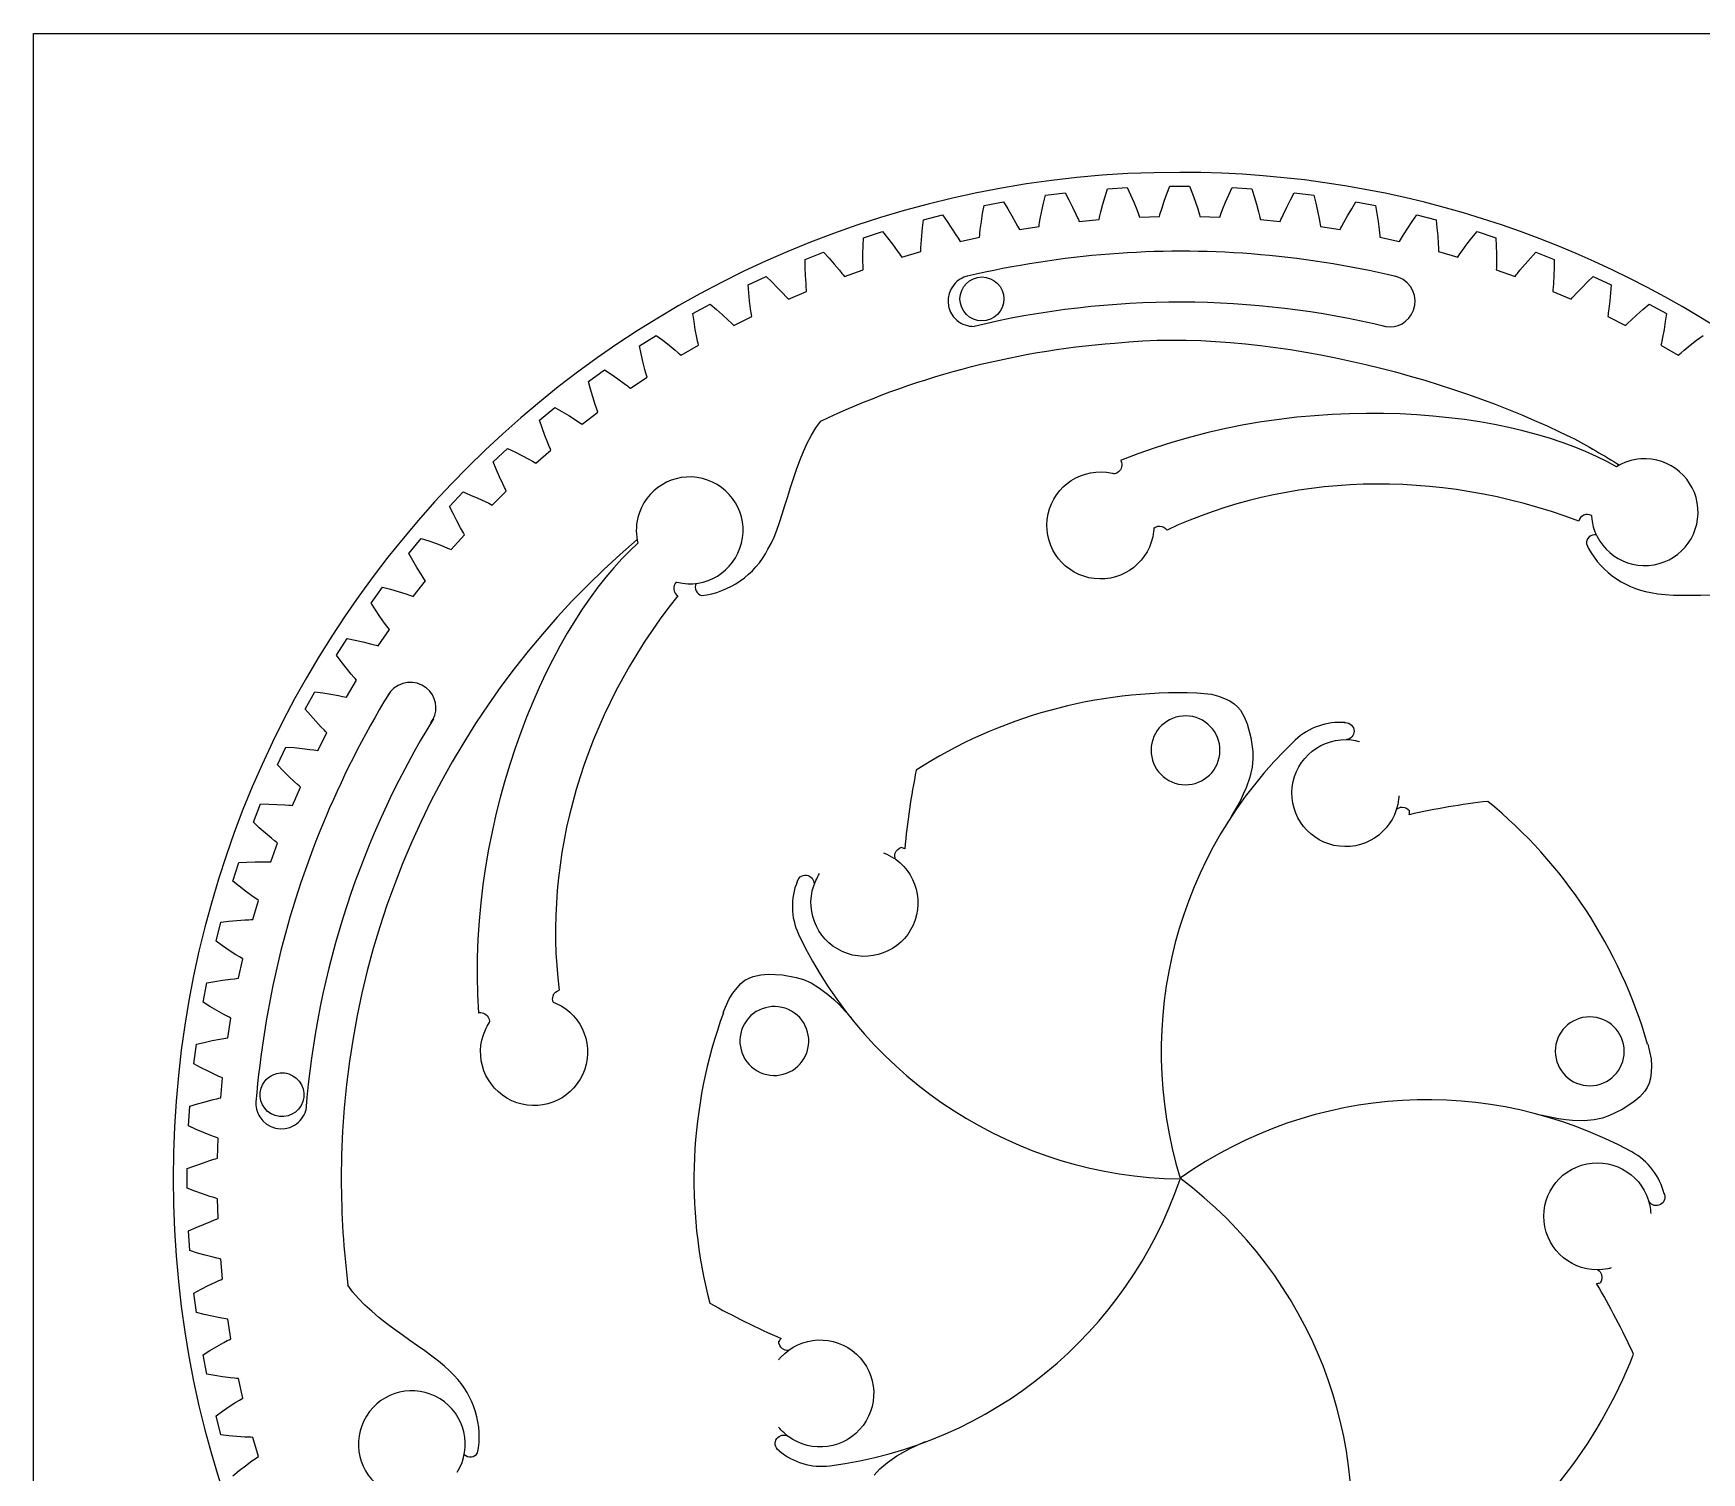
# Model space of a CAD drawing. Extents: x -14 to 217, y -21 to 85.
# Drawn here: x -14 to 62.8, y 18.2 to 84.5 of the extents above; entities that cross this region are included whole.
import ezdxf

# ---------------------------------------------------------------- set-up
doc = ezdxf.new("R2010")
doc.units = 0
doc.layers.get('0').update_dxf_attribs({"color": 160})

msp = doc.modelspace()

# ---------------------------------------------------------------- linework, layer by layer
at = {"color": 1}
for p, q in [((-14.021, 84.509), (101.6, 84.509)), ((-14.021, -21.009), (-14.021, 84.509))]:
    msp.add_line(p, q, dxfattribs=at)
at = {"color": 7}
for p, q in [((32.521, 76.691), (32.611, 77.053)), ((32.611, 77.053), (33.511, 77.166)), ((33.511, 77.166), (33.687, 76.838)), ((35.253, 76.64), (35.356, 76.995)), ((35.356, 76.995), (35.467, 77.351)), ((35.467, 77.351), (36.373, 77.409)), ((36.373, 77.409), (36.529, 77.069)), ((36.529, 77.069), (36.675, 76.73)), ((38.078, 76.773), (38.204, 77.122)), ((38.204, 77.122), (38.337, 77.47)), ((38.337, 77.47), (39.245, 77.47)), ((39.245, 77.47), (39.378, 77.122)), ((39.378, 77.122), (39.503, 76.773)), ((40.907, 76.73), (41.053, 77.069)), ((41.053, 77.069), (41.209, 77.409)), ((41.209, 77.409), (42.115, 77.351)), ((42.115, 77.351), (42.226, 76.995)), ((42.226, 76.995), (42.329, 76.64)), ((43.895, 76.838), (44.071, 77.166)), ((44.071, 77.166), (44.971, 77.053)), ((44.971, 77.053), (45.061, 76.691)), ((26.981, 75.921), (27.86, 76.147)), ((27.86, 76.147), (28.077, 75.842)), ((29.655, 75.842), (29.712, 76.208)), ((29.712, 76.208), (29.778, 76.575)), ((29.778, 76.575), (30.67, 76.745)), ((30.67, 76.745), (30.866, 76.428)), ((30.866, 76.428), (31.054, 76.109)), ((31.054, 76.109), (31.233, 75.789)), ((32.37, 75.969), (32.441, 76.329)), ((32.441, 76.329), (32.521, 76.691)), ((33.687, 76.838), (33.855, 76.508)), ((33.855, 76.508), (34.013, 76.177)), ((34.013, 76.177), (34.089, 76.01)), ((35.096, 76.018), (35.116, 76.107)), ((35.116, 76.107), (35.159, 76.284)), ((35.159, 76.284), (35.253, 76.64)), ((36.675, 76.73), (36.812, 76.389)), ((36.812, 76.389), (36.877, 76.218)), ((36.877, 76.218), (36.909, 76.132)), ((36.909, 76.132), (36.94, 76.047)), ((37.857, 76.076), (37.882, 76.163)), ((37.882, 76.163), (37.909, 76.25)), ((37.909, 76.25), (37.963, 76.425)), ((37.963, 76.425), (38.078, 76.773)), ((39.503, 76.773), (39.619, 76.425)), ((39.619, 76.425), (39.673, 76.25)), ((39.673, 76.25), (39.7, 76.163)), ((39.7, 76.163), (39.725, 76.076)), ((40.642, 76.047), (40.673, 76.132)), ((40.673, 76.132), (40.705, 76.218)), ((40.705, 76.218), (40.77, 76.389)), ((40.77, 76.389), (40.907, 76.73)), ((42.329, 76.64), (42.423, 76.284)), ((42.423, 76.284), (42.466, 76.107)), ((42.466, 76.107), (42.486, 76.018)), ((43.493, 76.01), (43.569, 76.177)), ((43.569, 76.177), (43.727, 76.508)), ((43.727, 76.508), (43.895, 76.838)), ((45.061, 76.691), (45.141, 76.329)), ((45.141, 76.329), (45.212, 75.969)), ((46.349, 75.789), (46.528, 76.109)), ((46.528, 76.109), (46.716, 76.428)), ((46.716, 76.428), (46.912, 76.745)), ((46.912, 76.745), (47.804, 76.575)), ((47.804, 76.575), (47.87, 76.208)), ((47.87, 76.208), (47.927, 75.842)), ((49.505, 75.842), (49.722, 76.147)), ((49.722, 76.147), (50.601, 75.921)), ((24.231, 75.092), (25.094, 75.373)), ((25.094, 75.373), (25.329, 75.083)), ((26.904, 75.182), (26.938, 75.55)), ((26.938, 75.55), (26.981, 75.921)), ((28.077, 75.842), (28.284, 75.536)), ((28.284, 75.536), (28.483, 75.227)), ((29.586, 75.297), (29.606, 75.478)), ((29.606, 75.478), (29.655, 75.842)), ((31.233, 75.789), (31.319, 75.627)), ((31.319, 75.627), (31.361, 75.547)), ((31.361, 75.547), (31.403, 75.466)), ((31.403, 75.466), (32.309, 75.61)), ((32.309, 75.61), (32.323, 75.699)), ((32.323, 75.699), (32.338, 75.789)), ((32.338, 75.789), (32.37, 75.969)), ((34.089, 76.01), (34.126, 75.927)), ((34.126, 75.927), (34.162, 75.844)), ((34.162, 75.844), (35.076, 75.93)), ((35.076, 75.93), (35.096, 76.018)), ((36.94, 76.047), (37.857, 76.076)), ((39.725, 76.076), (40.642, 76.047)), ((42.486, 76.018), (42.506, 75.93)), ((42.506, 75.93), (43.42, 75.844)), ((43.42, 75.844), (43.456, 75.927)), ((43.456, 75.927), (43.493, 76.01)), ((45.212, 75.969), (45.244, 75.789)), ((45.244, 75.789), (45.259, 75.699)), ((45.259, 75.699), (45.273, 75.61)), ((45.273, 75.61), (46.179, 75.466)), ((46.179, 75.466), (46.221, 75.547)), ((46.221, 75.547), (46.263, 75.627)), ((46.263, 75.627), (46.349, 75.789)), ((47.927, 75.842), (47.976, 75.478)), ((47.976, 75.478), (47.996, 75.297)), ((49.099, 75.227), (49.298, 75.536)), ((49.298, 75.536), (49.505, 75.842)), ((50.601, 75.921), (50.644, 75.55)), ((50.644, 75.55), (50.678, 75.182)), ((52.253, 75.083), (52.488, 75.373)), ((52.488, 75.373), (53.351, 75.092)), ((24.2, 74.35), (24.211, 74.72)), ((24.211, 74.72), (24.231, 75.092)), ((25.329, 75.083), (25.556, 74.79)), ((25.556, 74.79), (25.773, 74.494)), ((26.866, 74.542), (26.87, 74.633)), ((26.87, 74.633), (26.879, 74.815)), ((26.879, 74.815), (26.904, 75.182)), ((28.483, 75.227), (28.579, 75.072)), ((28.579, 75.072), (28.626, 74.994)), ((28.626, 74.994), (28.672, 74.916)), ((28.672, 74.916), (29.568, 75.116)), ((29.568, 75.116), (29.577, 75.206)), ((29.577, 75.206), (29.586, 75.297)), ((47.996, 75.297), (48.005, 75.206)), ((48.005, 75.206), (48.014, 75.116)), ((48.014, 75.116), (48.91, 74.916)), ((48.91, 74.916), (48.956, 74.994)), ((48.956, 74.994), (49.003, 75.072)), ((49.003, 75.072), (49.099, 75.227)), ((50.678, 75.182), (50.703, 74.815)), ((50.703, 74.815), (50.712, 74.633)), ((50.712, 74.633), (50.716, 74.542)), ((51.809, 74.494), (52.026, 74.79)), ((52.026, 74.79), (52.253, 75.083)), ((53.351, 75.092), (53.371, 74.72)), ((53.371, 74.72), (53.382, 74.35)), ((21.538, 74.092), (22.382, 74.426)), ((21.542, 73.719), (21.538, 74.092)), ((22.382, 74.426), (22.635, 74.152)), ((22.635, 74.152), (22.879, 73.874)), ((22.879, 73.874), (23.115, 73.592)), ((24.198, 73.982), (24.2, 74.35)), ((24.201, 73.8), (24.198, 73.982)), ((24.203, 73.709), (24.201, 73.8)), ((25.773, 74.494), (25.879, 74.345)), ((25.879, 74.345), (25.931, 74.27)), ((25.931, 74.27), (25.982, 74.195)), ((25.982, 74.195), (26.863, 74.451)), ((26.863, 74.451), (26.866, 74.542)), ((50.716, 74.542), (50.719, 74.451)), ((50.719, 74.451), (51.6, 74.195)), ((51.6, 74.195), (51.651, 74.27)), ((51.651, 74.27), (51.703, 74.345)), ((51.703, 74.345), (51.809, 74.494)), ((53.381, 73.8), (53.379, 73.709)), ((53.384, 73.982), (53.381, 73.8)), ((53.382, 74.35), (53.384, 73.982)), ((54.467, 73.592), (54.703, 73.874)), ((54.703, 73.874), (54.947, 74.152)), ((54.947, 74.152), (55.2, 74.426)), ((55.2, 74.426), (56.044, 74.092)), ((56.044, 74.092), (56.04, 73.719)), ((18.914, 72.925), (19.735, 73.312)), ((19.735, 73.312), (20.004, 73.054)), ((20.004, 73.054), (20.266, 72.792)), ((21.554, 73.35), (21.542, 73.719)), ((21.575, 72.983), (21.554, 73.35)), ((23.115, 73.592), (23.23, 73.45)), ((23.23, 73.45), (23.286, 73.379)), ((23.286, 73.379), (23.342, 73.307)), ((23.342, 73.307), (24.205, 73.618)), ((24.205, 73.618), (24.203, 73.709)), ((53.379, 73.709), (53.377, 73.618)), ((53.377, 73.618), (54.24, 73.307)), ((54.24, 73.307), (54.296, 73.379)), ((54.296, 73.379), (54.352, 73.45)), ((54.352, 73.45), (54.467, 73.592)), ((56.028, 73.35), (56.007, 72.983)), ((56.04, 73.719), (56.028, 73.35)), ((57.316, 72.792), (57.578, 73.054)), ((57.578, 73.054), (57.847, 73.312)), ((57.847, 73.312), (58.668, 72.925)), ((18.941, 72.554), (18.914, 72.925)), ((18.976, 72.185), (18.941, 72.554)), ((20.266, 72.792), (20.519, 72.525)), ((20.519, 72.525), (20.642, 72.391)), ((20.642, 72.391), (20.703, 72.323)), ((20.703, 72.323), (20.763, 72.255)), ((20.763, 72.255), (21.605, 72.62)), ((21.589, 72.801), (21.575, 72.983)), ((21.597, 72.71), (21.589, 72.801)), ((21.605, 72.62), (21.597, 72.71)), ((55.985, 72.71), (55.977, 72.62)), ((55.977, 72.62), (56.819, 72.255)), ((55.993, 72.801), (55.985, 72.71)), ((56.007, 72.983), (55.993, 72.801)), ((56.819, 72.255), (56.879, 72.323)), ((56.879, 72.323), (56.94, 72.391)), ((56.94, 72.391), (57.063, 72.525)), ((57.063, 72.525), (57.316, 72.792)), ((58.641, 72.554), (58.606, 72.185)), ((58.668, 72.925), (58.641, 72.554)), ((16.368, 71.596), (17.163, 72.034)), ((16.418, 71.227), (16.368, 71.596)), ((17.163, 72.034), (17.448, 71.793)), ((17.448, 71.793), (17.725, 71.548)), ((17.725, 71.548), (17.994, 71.298)), ((19.02, 71.82), (18.976, 72.185)), ((19.045, 71.639), (19.02, 71.82)), ((19.059, 71.549), (19.045, 71.639)), ((19.073, 71.46), (19.059, 71.549)), ((58.523, 71.549), (58.509, 71.46)), ((58.537, 71.639), (58.523, 71.549)), ((58.562, 71.82), (58.537, 71.639)), ((58.606, 72.185), (58.562, 71.82)), ((59.588, 71.298), (59.857, 71.548)), ((59.857, 71.548), (60.134, 71.793)), ((60.134, 71.793), (60.419, 72.034)), ((60.419, 72.034), (61.214, 71.596)), ((61.214, 71.596), (61.164, 71.227)), ((16.476, 70.861), (16.418, 71.227)), ((16.543, 70.5), (16.476, 70.861)), ((17.994, 71.298), (18.126, 71.171)), ((18.126, 71.171), (18.191, 71.107)), ((18.191, 71.107), (18.255, 71.043)), ((18.255, 71.043), (19.073, 71.46)), ((58.509, 71.46), (59.327, 71.043)), ((59.327, 71.043), (59.391, 71.107)), ((59.391, 71.107), (59.456, 71.171)), ((59.456, 71.171), (59.588, 71.298)), ((61.106, 70.861), (61.039, 70.5)), ((61.164, 71.227), (61.106, 70.861)), ((13.91, 70.11), (14.676, 70.596)), ((13.984, 69.744), (13.91, 70.11)), ((14.676, 70.596), (14.975, 70.374)), ((14.975, 70.374), (15.268, 70.146)), ((15.268, 70.146), (15.552, 69.914)), ((15.828, 69.676), (16.618, 70.144)), ((16.58, 70.321), (16.543, 70.5)), ((16.599, 70.232), (16.58, 70.321)), ((16.618, 70.144), (16.599, 70.232)), ((60.983, 70.232), (60.964, 70.144)), ((60.964, 70.144), (61.754, 69.676)), ((61.002, 70.321), (60.983, 70.232)), ((61.039, 70.5), (61.002, 70.321)), ((62.03, 69.914), (62.314, 70.146)), ((62.314, 70.146), (62.606, 70.374)), ((62.606, 70.374), (62.906, 70.596)), ((14.065, 69.383), (13.984, 69.744)), ((14.154, 69.027), (14.065, 69.383)), ((15.552, 69.914), (15.691, 69.796)), ((15.691, 69.796), (15.76, 69.736)), ((15.76, 69.736), (15.828, 69.676)), ((61.754, 69.676), (61.822, 69.736)), ((61.822, 69.736), (61.89, 69.796)), ((61.89, 69.796), (62.03, 69.914)), ((11.55, 68.472), (12.285, 69.005)), ((11.647, 68.111), (11.55, 68.472)), ((12.285, 69.005), (12.597, 68.802)), ((12.597, 68.802), (12.903, 68.594)), ((12.903, 68.594), (13.202, 68.379)), ((13.492, 68.159), (14.252, 68.676)), ((14.202, 68.85), (14.154, 69.027)), ((14.226, 68.763), (14.202, 68.85)), ((14.252, 68.676), (14.226, 68.763)), ((11.751, 67.756), (11.647, 68.111)), ((11.862, 67.406), (11.751, 67.756)), ((13.202, 68.379), (13.348, 68.27)), ((13.348, 68.27), (13.42, 68.215)), ((13.42, 68.215), (13.492, 68.159)), ((9.298, 66.689), (9.997, 67.267)), ((9.997, 67.267), (10.323, 67.084)), ((10.323, 67.084), (10.641, 66.895)), ((10.641, 66.895), (10.952, 66.7)), ((11.256, 66.499), (11.981, 67.062)), ((11.921, 67.233), (11.862, 67.406)), ((11.951, 67.147), (11.921, 67.233)), ((11.981, 67.062), (11.951, 67.147)), ((9.417, 66.335), (9.298, 66.689)), ((9.543, 65.987), (9.417, 66.335)), ((10.952, 66.7), (11.105, 66.601)), ((11.105, 66.601), (11.181, 66.55)), ((11.181, 66.55), (11.256, 66.499)), ((7.163, 64.768), (7.824, 65.389)), ((7.824, 65.389), (8.16, 65.227)), ((9.676, 65.645), (9.543, 65.987)), ((9.746, 65.476), (9.676, 65.645)), ((9.781, 65.392), (9.746, 65.476)), ((9.817, 65.309), (9.781, 65.392)), ((7.304, 64.423), (7.163, 64.768)), ((8.16, 65.227), (8.49, 65.059)), ((8.49, 65.059), (8.813, 64.883)), ((8.813, 64.883), (8.972, 64.793)), ((8.972, 64.793), (9.05, 64.748)), ((9.05, 64.748), (9.128, 64.702)), ((9.128, 64.702), (9.817, 65.309)), ((7.451, 64.083), (7.304, 64.423)), ((7.606, 63.75), (7.451, 64.083)), ((5.152, 62.717), (5.773, 63.378)), ((5.773, 63.378), (6.118, 63.237)), ((6.118, 63.237), (6.458, 63.09)), ((6.458, 63.09), (6.791, 62.936)), ((7.118, 62.774), (7.767, 63.423)), ((7.685, 63.585), (7.606, 63.75)), ((7.726, 63.504), (7.685, 63.585)), ((7.767, 63.423), (7.726, 63.504)), ((5.314, 62.381), (5.152, 62.717)), ((5.483, 62.051), (5.314, 62.381)), ((6.791, 62.936), (6.955, 62.856)), ((6.955, 62.856), (7.037, 62.815)), ((7.037, 62.815), (7.118, 62.774)), ((5.658, 61.729), (5.483, 62.051)), ((5.748, 61.569), (5.658, 61.729)), ((5.793, 61.491), (5.748, 61.569)), ((5.839, 61.412), (5.793, 61.491)), ((3.274, 60.543), (3.852, 61.243)), ((3.852, 61.243), (4.206, 61.124)), ((4.206, 61.124), (4.554, 60.998)), ((4.554, 60.998), (4.896, 60.865)), ((4.896, 60.865), (5.065, 60.795)), ((5.065, 60.795), (5.149, 60.76)), ((5.149, 60.76), (5.232, 60.724)), ((5.232, 60.724), (5.839, 61.412)), ((3.457, 60.218), (3.274, 60.543)), ((3.646, 59.9), (3.457, 60.218)), ((3.479, 58.56), (4.042, 59.285)), ((3.841, 59.589), (3.646, 59.9)), ((3.941, 59.436), (3.841, 59.589)), ((3.991, 59.36), (3.941, 59.436)), ((4.042, 59.285), (3.991, 59.36)), ((1.536, 58.257), (2.069, 58.991)), ((2.069, 58.991), (2.43, 58.894)), ((2.43, 58.894), (2.785, 58.791)), ((2.785, 58.791), (3.135, 58.679)), ((3.135, 58.679), (3.308, 58.62)), ((3.308, 58.62), (3.394, 58.59)), ((3.394, 58.59), (3.479, 58.56)), ((1.739, 57.944), (1.536, 58.257)), ((1.948, 57.638), (1.739, 57.944)), ((1.866, 56.289), (2.382, 57.049)), ((2.162, 57.339), (1.948, 57.638)), ((2.271, 57.193), (2.162, 57.339)), ((2.326, 57.12), (2.271, 57.193)), ((2.382, 57.049), (2.326, 57.12)), ((-0.055, 55.865), (0.431, 56.631)), ((0.431, 56.631), (0.797, 56.557)), ((0.797, 56.557), (1.158, 56.476)), ((1.158, 56.476), (1.514, 56.387)), ((1.514, 56.387), (1.691, 56.339)), ((1.691, 56.339), (1.779, 56.315)), ((1.779, 56.315), (1.866, 56.289)), ((0.167, 55.565), (-0.055, 55.865)), ((0.395, 55.273), (0.167, 55.565)), ((0.627, 54.989), (0.395, 55.273)), ((0.398, 53.923), (0.865, 54.713)), ((0.746, 54.85), (0.627, 54.989)), ((0.805, 54.781), (0.746, 54.85)), ((0.865, 54.713), (0.805, 54.781)), ((-1.492, 53.378), (-1.055, 54.173)), ((-1.055, 54.173), (-0.686, 54.123)), ((-0.686, 54.123), (-0.32, 54.065)), ((-0.32, 54.065), (0.041, 53.998)), ((0.041, 53.998), (0.22, 53.962)), ((0.22, 53.962), (0.309, 53.942)), ((0.309, 53.942), (0.398, 53.923)), ((39.579, 54.127), (40.259, 54.057)), ((40.259, 54.057), (40.571, 53.972)), ((40.571, 53.972), (40.852, 53.866)), ((40.852, 53.866), (41.096, 53.763)), ((-1.252, 53.093), (-1.492, 53.378)), ((-1.007, 52.816), (-1.252, 53.093)), ((41.096, 53.763), (41.301, 53.625)), ((41.301, 53.625), (41.461, 53.476)), ((41.461, 53.476), (41.585, 53.328)), ((41.585, 53.328), (41.765, 53.016)), ((-0.757, 52.547), (-1.007, 52.816)), ((-0.919, 51.468), (-0.502, 52.286)), ((-0.63, 52.415), (-0.757, 52.547)), ((-0.566, 52.35), (-0.63, 52.415)), ((-0.502, 52.286), (-0.566, 52.35)), ((41.765, 53.016), (41.9, 52.691)), ((41.9, 52.691), (42.068, 52.062)), ((-2.771, 50.806), (-2.385, 51.628)), ((-2.385, 51.628), (-2.012, 51.6)), ((-2.012, 51.6), (-1.644, 51.565)), ((-1.644, 51.565), (-1.28, 51.521)), ((-1.28, 51.521), (-1.099, 51.496)), ((-1.099, 51.496), (-1.008, 51.482)), ((42.068, 52.062), (42.155, 51.424)), ((-2.513, 50.537), (-2.771, 50.806)), ((-1.008, 51.482), (-0.919, 51.468)), ((42.163, 51.077), (42.133, 50.696)), ((42.155, 51.424), (42.163, 51.077)), ((-2.251, 50.275), (-2.513, 50.537)), ((-1.984, 50.022), (-2.251, 50.275)), ((-1.85, 49.899), (-1.984, 50.022)), ((42.024, 50.246), (41.847, 49.742)), ((42.133, 50.696), (42.024, 50.246)), ((-2.078, 48.936), (-1.714, 49.778)), ((-1.782, 49.838), (-1.85, 49.899)), ((-1.714, 49.778), (-1.782, 49.838)), ((41.719, 49.455), (41.575, 49.139)), ((41.847, 49.742), (41.719, 49.455)), ((-3.885, 48.159), (-3.551, 49.003)), ((-3.551, 49.003), (-3.178, 48.999)), ((-3.178, 48.999), (-2.808, 48.987)), ((-2.808, 48.987), (-2.442, 48.966)), ((-2.442, 48.966), (-2.259, 48.952)), ((-2.259, 48.952), (-2.169, 48.944)), ((-2.169, 48.944), (-2.078, 48.936)), ((41.377, 48.798), (41.164, 48.428)), ((41.575, 49.139), (41.377, 48.798)), ((-3.611, 47.906), (-3.885, 48.159)), ((-3.333, 47.662), (-3.611, 47.906)), ((-3.051, 47.426), (-3.333, 47.662)), ((-3.077, 46.336), (-2.766, 47.199)), ((-2.909, 47.311), (-3.051, 47.426)), ((-2.838, 47.255), (-2.909, 47.311)), ((-2.766, 47.199), (-2.838, 47.255)), ((-4.832, 45.447), (-4.551, 46.31)), ((-4.551, 46.31), (-4.179, 46.33)), ((-4.179, 46.33), (-3.809, 46.341)), ((-3.809, 46.341), (-3.441, 46.343)), ((-3.441, 46.343), (-3.259, 46.34)), ((-3.259, 46.34), (-3.168, 46.338)), ((-3.168, 46.338), (-3.077, 46.336)), ((-4.542, 45.212), (-4.832, 45.447)), ((-4.249, 44.986), (-4.542, 45.212)), ((-3.953, 44.768), (-4.249, 44.986)), ((-3.804, 44.663), (-3.953, 44.768)), ((-3.729, 44.611), (-3.804, 44.663)), ((-3.654, 44.56), (-3.729, 44.611)), ((-3.91, 43.678), (-3.654, 44.56)), ((-5.606, 42.681), (-5.38, 43.56)), ((-5.38, 43.56), (-5.009, 43.603)), ((-5.009, 43.603), (-4.641, 43.637)), ((-4.641, 43.637), (-4.274, 43.662)), ((-4.274, 43.662), (-4.092, 43.671)), ((-4.092, 43.671), (-4.001, 43.675)), ((-4.001, 43.675), (-3.91, 43.678)), ((-5.302, 42.465), (-5.606, 42.681)), ((-4.995, 42.257), (-5.302, 42.465)), ((-4.686, 42.058), (-4.995, 42.257)), ((-4.531, 41.962), (-4.686, 42.058)), ((-4.575, 40.973), (-4.375, 41.869)), ((-4.453, 41.915), (-4.531, 41.962)), ((-4.375, 41.869), (-4.453, 41.915)), ((-6.204, 39.871), (-6.034, 40.763)), ((-6.034, 40.763), (-5.667, 40.829)), ((-5.667, 40.829), (-5.301, 40.886)), ((-5.301, 40.886), (-4.937, 40.935)), ((-4.937, 40.935), (-4.756, 40.955)), ((-4.756, 40.955), (-4.665, 40.965)), ((-4.665, 40.965), (-4.575, 40.973)), ((18.57, 40.728), (18.764, 40.88)), ((18.764, 40.88), (18.956, 40.986)), ((18.956, 40.986), (19.134, 41.059)), ((19.134, 41.059), (19.487, 41.133)), ((19.487, 41.133), (19.838, 41.161)), ((19.838, 41.161), (20.488, 41.127)), ((20.488, 41.127), (21.122, 41.012)), ((21.122, 41.012), (21.454, 40.913)), ((21.454, 40.913), (21.807, 40.766)), ((21.807, 40.766), (22.201, 40.524)), ((17.755, 39.397), (18.032, 40.023)), ((18.032, 40.023), (18.209, 40.293)), ((18.209, 40.293), (18.396, 40.527)), ((18.396, 40.527), (18.57, 40.728)), ((22.201, 40.524), (22.627, 40.199)), ((22.627, 40.199), (22.86, 39.989)), ((22.86, 39.989), (23.115, 39.754)), ((-5.887, 39.675), (-6.204, 39.871)), ((-5.568, 39.487), (-5.887, 39.675)), ((-5.248, 39.308), (-5.568, 39.487)), ((-5.087, 39.222), (-5.248, 39.308)), ((-5.006, 39.18), (-5.087, 39.222)), ((23.115, 39.754), (23.379, 39.461)), ((23.379, 39.461), (23.665, 39.144)), ((-5.068, 38.232), (-4.925, 39.138)), ((-4.925, 39.138), (-5.006, 39.18)), ((-6.625, 37.03), (-6.512, 37.931)), ((-6.512, 37.931), (-6.149, 38.02)), ((-6.149, 38.02), (-5.788, 38.1)), ((-5.788, 38.1), (-5.428, 38.171)), ((-5.428, 38.171), (-5.248, 38.203)), ((-5.248, 38.203), (-5.158, 38.218)), ((-5.158, 38.218), (-5.068, 38.232)), ((60.364, 37.933), (60.508, 37.264)), ((-6.297, 36.854), (-6.625, 37.03)), ((60.508, 37.264), (60.523, 36.942)), ((60.523, 36.942), (60.509, 36.642)), ((-5.967, 36.686), (-6.297, 36.854)), ((-5.635, 36.528), (-5.967, 36.686)), ((-5.469, 36.452), (-5.635, 36.528)), ((-5.386, 36.415), (-5.469, 36.452)), ((-5.389, 35.465), (-5.303, 36.379)), ((-5.303, 36.379), (-5.386, 36.415)), ((60.419, 36.14), (60.327, 35.942)), ((60.487, 36.378), (60.419, 36.14)), ((60.509, 36.642), (60.487, 36.378)), ((-6.099, 35.288), (-5.743, 35.382)), ((-5.743, 35.382), (-5.566, 35.425)), ((-5.566, 35.425), (-5.477, 35.446)), ((-5.477, 35.446), (-5.389, 35.465)), ((59.983, 35.511), (59.716, 35.282)), ((60.225, 35.779), (59.983, 35.511)), ((60.327, 35.942), (60.225, 35.779)), ((-6.867, 34.168), (-6.81, 35.074)), ((-6.81, 35.074), (-6.454, 35.185)), ((-6.454, 35.185), (-6.099, 35.288)), ((55.852, 34.576), (55.434, 34.665)), ((58.589, 34.648), (58.262, 34.533)), ((59.17, 34.928), (58.589, 34.648)), ((59.716, 35.282), (59.17, 34.928)), ((-6.528, 34.012), (-6.867, 34.168)), ((-6.188, 33.866), (-6.528, 34.012)), ((-5.848, 33.729), (-6.188, 33.866)), ((56.238, 34.494), (55.852, 34.576)), ((56.582, 34.454), (56.238, 34.494)), ((56.894, 34.421), (56.582, 34.454)), ((57.429, 34.408), (56.894, 34.421)), ((57.891, 34.444), (57.429, 34.408)), ((58.262, 34.533), (57.891, 34.444)), ((-5.677, 33.664), (-5.848, 33.729)), ((-5.591, 33.632), (-5.677, 33.664)), ((-5.506, 33.601), (-5.591, 33.632)), ((-5.535, 32.684), (-5.506, 33.601)), ((-6.929, 32.204), (-6.581, 32.338)), ((-6.581, 32.338), (-6.233, 32.462)), ((-6.233, 32.462), (-5.884, 32.578)), ((-5.884, 32.578), (-5.709, 32.632)), ((-5.709, 32.632), (-5.622, 32.658)), ((-5.622, 32.658), (-5.535, 32.684)), ((-6.929, 31.297), (-6.929, 32.204)), ((-6.581, 31.163), (-6.929, 31.297)), ((-6.233, 31.038), (-6.581, 31.163)), ((-5.884, 30.922), (-6.233, 31.038)), ((-5.709, 30.868), (-5.884, 30.922)), ((-5.622, 30.842), (-5.709, 30.868)), ((-5.535, 30.816), (-5.622, 30.842)), ((-5.506, 29.899), (-5.535, 30.816)), ((-6.867, 29.332), (-6.528, 29.488)), ((-6.81, 28.427), (-6.867, 29.332)), ((-6.528, 29.488), (-6.188, 29.634)), ((-6.188, 29.634), (-5.848, 29.771)), ((-5.848, 29.771), (-5.677, 29.837)), ((-5.677, 29.837), (-5.591, 29.868)), ((-5.591, 29.868), (-5.506, 29.899)), ((-6.454, 28.315), (-6.81, 28.427)), ((-6.099, 28.212), (-6.454, 28.315)), ((-5.743, 28.119), (-6.099, 28.212)), ((-5.566, 28.075), (-5.743, 28.119)), ((-5.477, 28.055), (-5.566, 28.075)), ((-5.389, 28.035), (-5.477, 28.055)), ((-5.303, 27.121), (-5.389, 28.035)), ((-5.967, 26.814), (-5.635, 26.973)), ((-5.635, 26.973), (-5.469, 27.048)), ((-5.469, 27.048), (-5.386, 27.085)), ((-5.386, 27.085), (-5.303, 27.121)), ((-6.625, 26.47), (-6.297, 26.646)), ((-6.512, 25.57), (-6.625, 26.47)), ((-6.297, 26.646), (-5.967, 26.814)), ((-6.149, 25.481), (-6.512, 25.57)), ((-5.788, 25.4), (-6.149, 25.481)), ((-5.428, 25.329), (-5.788, 25.4)), ((-5.248, 25.297), (-5.428, 25.329)), ((-5.158, 25.283), (-5.248, 25.297)), ((-5.068, 25.268), (-5.158, 25.283)), ((-4.925, 24.362), (-5.068, 25.268)), ((-5.887, 23.826), (-5.568, 24.013)), ((-5.568, 24.013), (-5.248, 24.192)), ((-5.248, 24.192), (-5.087, 24.278)), ((-5.087, 24.278), (-5.006, 24.32)), ((-5.006, 24.32), (-4.925, 24.362)), ((-6.204, 23.629), (-5.887, 23.826)), ((-6.034, 22.737), (-6.204, 23.629)), ((-5.667, 22.671), (-6.034, 22.737)), ((-5.301, 22.614), (-5.667, 22.671)), ((-4.937, 22.565), (-5.301, 22.614)), ((-4.756, 22.545), (-4.937, 22.565)), ((-4.665, 22.536), (-4.756, 22.545)), ((-4.575, 22.527), (-4.665, 22.536)), ((-4.375, 21.631), (-4.575, 22.527)), ((-4.686, 21.442), (-4.531, 21.538)), ((-4.531, 21.538), (-4.453, 21.585)), ((-4.453, 21.585), (-4.375, 21.631)), ((-5.606, 20.82), (-5.302, 21.036)), ((-5.38, 19.941), (-5.606, 20.82)), ((-5.302, 21.036), (-4.995, 21.243)), ((-4.995, 21.243), (-4.686, 21.442)), ((-5.009, 19.897), (-5.38, 19.941)), ((-4.641, 19.863), (-5.009, 19.897)), ((-4.274, 19.838), (-4.641, 19.863)), ((-4.092, 19.829), (-4.274, 19.838)), ((-4.001, 19.825), (-4.092, 19.829)), ((-3.91, 19.822), (-4.001, 19.825)), ((-3.654, 18.941), (-3.91, 19.822)), ((26.034, 19.128), (26.337, 19.298)), ((26.337, 19.298), (26.697, 19.459)), ((26.697, 19.459), (27.087, 19.632)), ((-4.542, 18.288), (-4.249, 18.515)), ((-4.249, 18.515), (-3.953, 18.733)), ((-3.953, 18.733), (-3.804, 18.838)), ((-3.804, 18.838), (-3.729, 18.89)), ((-3.729, 18.89), (-3.654, 18.941)), ((24.97, 18.367), (25.322, 18.667)), ((25.322, 18.667), (25.763, 18.971)), ((25.763, 18.971), (26.034, 19.128)), ((-4.832, 18.053), (-4.542, 18.288)), ((24.721, 18.076), (24.97, 18.367))]:
    msp.add_line(p, q, dxfattribs=at)
at = {"color": 5}
for points in [[(38.791, 78.105), (13.181, 78.105), (-7.581, 57.351), (-7.581, 31.75)], [(83.025, 45.699), (77.103, 64.483), (59.539, 78.105), (38.791, 78.105)], [(28.668, 72.276), (28.668, 72.834), (29.119, 73.286), (29.677, 73.286)], [(29.677, 73.286), (30.235, 73.286), (30.688, 72.834), (30.688, 72.276)], [(29.677, 71.266), (29.119, 71.266), (28.668, 71.719), (28.668, 72.276)], [(30.688, 72.276), (30.688, 71.719), (30.235, 71.266), (29.677, 71.266)], [(-3.528, 35.918), (-3.399, 36.316), (-3.046, 36.579), (-2.654, 36.612)], [(-2.654, 36.612), (-2.523, 36.624), (-2.388, 36.61), (-2.256, 36.567)], [(-2.256, 36.567), (-1.725, 36.394), (-1.435, 35.824), (-1.607, 35.294)], [(-2.88, 34.645), (-3.41, 34.818), (-3.701, 35.387), (-3.528, 35.918)], [(-1.607, 35.294), (-1.779, 34.763), (-2.349, 34.473), (-2.88, 34.645)], [(-7.581, 31.75), (-7.581, 6.149), (13.181, -14.605), (38.791, -14.605)]]:
    msp.add_open_spline(points, degree=3, dxfattribs=at)
at = {"color": 7}
for points in [[(42.089, 74.346), (37.784, 74.682), (33.374, 74.338), (29.001, 73.319)], [(48.754, 73.304), (46.568, 73.824), (44.339, 74.173), (42.089, 74.346)], [(29.027, 73.325), (28.788, 73.272), (28.564, 73.138), (28.393, 72.935)], [(49.082, 73.161), (48.958, 73.239), (48.826, 73.292), (48.692, 73.319)], [(49.461, 71.544), (49.803, 72.095), (49.633, 72.819), (49.082, 73.161)], [(28.393, 72.935), (27.976, 72.446), (28.035, 71.711), (28.524, 71.293)], [(48.308, 70.994), (42.16, 72.471), (35.658, 72.527), (29.325, 71.01)], [(48.098, 71.044), (48.606, 70.872), (49.171, 71.071), (49.461, 71.544)], [(28.524, 71.293), (28.756, 71.093), (29.044, 71), (29.325, 71.01)], [(35.807, 70.242), (42.577, 70.95), (51.018, 68.775), (56.848, 65.888)], [(22.253, 66.648), (26.405, 68.615), (30.973, 69.868), (35.807, 70.242)], [(58.909, 64.534), (54.349, 67.222), (44.53, 68.254), (36.059, 64.827)], [(19.822, 60.739), (20.607, 62.019), (21.002, 65.067), (22.253, 66.648)], [(56.848, 65.896), (57.553, 65.523), (58.377, 65.033), (59.055, 64.618)], [(36.122, 64.609), (36.104, 64.41), (35.973, 64.243), (35.78, 64.218)], [(36.079, 64.834), (36.113, 64.773), (36.13, 64.697), (36.122, 64.609)], [(60.033, 64.901), (59.619, 64.87), (59.237, 64.739), (58.909, 64.534)], [(62.667, 62.628), (62.567, 63.983), (61.388, 65.001), (60.033, 64.901)], [(16.803, 64), (15.483, 64.323), (14.151, 63.516), (13.827, 62.196)], [(18.606, 61.024), (18.93, 62.343), (18.122, 63.676), (16.803, 64)], [(32.689, 62.118), (32.844, 63.471), (34.066, 64.442), (35.419, 64.286)], [(35.419, 64.286), (35.543, 64.272), (35.663, 64.249), (35.78, 64.218)], [(57.173, 62.04), (50.488, 64.545), (43.703, 64.186), (38.207, 61.625)], [(57.408, 62.308), (57.29, 62.256), (57.207, 62.155), (57.173, 62.04)], [(57.757, 62.301), (57.654, 62.344), (57.518, 62.357), (57.408, 62.308)], [(57.757, 62.301), (57.758, 62.29), (57.759, 62.278), (57.76, 62.266)], [(57.76, 62.266), (57.859, 60.911), (59.039, 59.893), (60.394, 59.993)], [(60.394, 59.993), (61.749, 60.093), (62.767, 61.272), (62.667, 62.628)], [(13.827, 62.196), (13.728, 61.793), (13.735, 61.39), (13.829, 61.014)], [(34.857, 59.388), (33.504, 59.543), (32.534, 60.766), (32.689, 62.118)], [(37.587, 61.556), (37.432, 60.204), (36.21, 59.233), (34.857, 59.388)], [(37.6, 61.712), (37.597, 61.66), (37.593, 61.608), (37.587, 61.556)], [(37.6, 61.712), (37.672, 61.77), (37.763, 61.805), (37.863, 61.805)], [(37.863, 61.805), (38.006, 61.805), (38.132, 61.734), (38.207, 61.625)], [(13.793, 61.182), (5.426, 54.074), (0.164, 43.483), (0.164, 31.739)], [(13.829, 61.014), (9.863, 57.508), (5.848, 48.488), (6.489, 39.373)], [(15.63, 59.22), (16.95, 58.896), (18.282, 59.704), (18.606, 61.024)], [(16.77, 58.605), (18.04, 58.746), (19.22, 59.564), (19.822, 60.739)], [(57.652, 61.309), (57.558, 61.221), (57.521, 61.112), (57.526, 60.992)], [(57.526, 60.992), (58.053, 59.827), (59.196, 58.958), (60.499, 58.749)], [(57.98, 61.412), (57.869, 61.418), (57.74, 61.391), (57.652, 61.309)], [(15.596, 59.229), (15.524, 59.144), (15.469, 59.019), (15.482, 58.899)], [(15.596, 59.229), (15.607, 59.226), (15.619, 59.223), (15.63, 59.22)], [(15.663, 58.592), (11.216, 53.009), (9.461, 46.445), (10.198, 40.426)], [(15.482, 58.899), (15.495, 58.77), (15.565, 58.66), (15.663, 58.592)], [(16.51, 59.166), (16.47, 59.062), (16.457, 58.931), (16.507, 58.822)], [(16.507, 58.822), (16.562, 58.705), (16.654, 58.637), (16.77, 58.605)], [(60.499, 58.749), (62.075, 58.37), (65.243, 59.059), (67.072, 58.072)], [(4.242, 54.195), (3.824, 54.69), (3.083, 54.753), (2.587, 54.334)], [(2.349, 54.067), (1.18, 52.147), (0.159, 50.136), (-0.701, 48.05)], [(2.587, 54.334), (2.474, 54.24), (2.384, 54.131), (2.316, 54.012)], [(4.296, 52.744), (4.617, 53.174), (4.602, 53.773), (4.242, 54.195)], [(39.573, 54.108), (34.953, 54.274), (30.454, 53.009), (26.654, 50.567)], [(39.39, 53.028), (38.532, 53.21), (37.69, 52.663), (37.507, 51.805)], [(4.408, 52.928), (1.104, 47.538), (-0.958, 41.371), (-1.472, 34.88)], [(40.612, 51.145), (40.795, 52.003), (40.247, 52.845), (39.39, 53.028)], [(46.399, 52.752), (45.583, 52.815), (44.733, 52.532), (44.118, 51.948)], [(46.365, 52.754), (46.384, 52.757), (46.408, 52.753), (46.428, 52.753)], [(46.428, 52.753), (46.646, 52.753), (46.823, 52.577), (46.823, 52.359)], [(46.823, 52.359), (46.823, 52.159), (46.674, 51.993), (46.481, 51.968)], [(44.118, 51.948), (38.66, 46.785), (36.594, 38.953), (38.813, 31.771)], [(37.507, 51.805), (37.325, 50.948), (37.872, 50.105), (38.73, 49.923)], [(43.979, 49.784), (44.134, 51.137), (45.357, 52.107), (46.709, 51.952)], [(46.709, 51.952), (46.833, 51.938), (46.954, 51.915), (47.07, 51.883)], [(38.73, 49.923), (39.587, 49.74), (40.43, 50.288), (40.612, 51.145)], [(26.654, 50.567), (26.413, 49.37), (26.235, 48.158), (26.123, 46.935)], [(46.147, 47.054), (44.795, 47.209), (43.824, 48.431), (43.979, 49.784)], [(48.877, 49.222), (48.722, 47.869), (47.5, 46.899), (46.147, 47.054)], [(48.89, 49.378), (48.887, 49.326), (48.883, 49.274), (48.877, 49.222)], [(48.781, 48.765), (48.852, 48.823), (48.944, 48.858), (49.044, 48.858)], [(49.044, 48.858), (49.186, 48.858), (49.312, 48.787), (49.388, 48.678)], [(52.985, 49.125), (51.772, 48.984), (50.564, 48.779), (49.366, 48.508)], [(49.366, 48.508), (49.376, 48.566), (49.382, 48.625), (49.383, 48.684)], [(60.344, 37.933), (59.074, 42.378), (56.481, 46.265), (52.985, 49.125)], [(-0.701, 48.05), (-2.351, 44.059), (-3.387, 39.758), (-3.768, 35.285)], [(25.69, 46.737), (25.734, 46.872), (25.841, 46.97), (25.968, 47.008)], [(26.123, 46.935), (26.071, 46.962), (26.017, 46.986), (25.96, 47.006)], [(25.149, 46.751), (25.197, 46.732), (25.245, 46.712), (25.293, 46.691)], [(25.293, 46.691), (26.531, 46.125), (27.077, 44.663), (26.511, 43.424)], [(25.698, 46.457), (25.665, 46.544), (25.66, 46.642), (25.69, 46.737)], [(21.17, 45.424), (20.857, 44.668), (20.864, 43.772), (21.229, 43.007)], [(21.157, 45.393), (21.16, 45.412), (21.171, 45.434), (21.178, 45.453)], [(21.178, 45.453), (21.245, 45.66), (21.467, 45.773), (21.675, 45.706)], [(23.245, 42.206), (22.006, 42.772), (21.461, 44.234), (22.026, 45.472)], [(21.675, 45.706), (21.865, 45.644), (21.976, 45.451), (21.941, 45.26)], [(22.026, 45.472), (22.078, 45.586), (22.137, 45.693), (22.203, 45.795)], [(26.511, 43.424), (25.946, 42.186), (24.483, 41.64), (23.245, 42.206)], [(21.229, 43.007), (24.453, 36.221), (31.264, 31.835), (38.78, 31.726)], [(9.928, 39.876), (9.894, 39.962), (9.89, 40.06), (9.92, 40.155)], [(9.92, 40.155), (9.964, 40.291), (10.071, 40.388), (10.198, 40.426)], [(6.489, 39.394), (6.557, 39.408), (6.635, 39.4), (6.716, 39.365)], [(6.716, 39.365), (6.9, 39.287), (7.017, 39.111), (6.982, 38.92)], [(9.928, 39.876), (9.976, 39.858), (10.024, 39.837), (10.072, 39.816)], [(10.072, 39.816), (11.31, 39.25), (11.855, 37.788), (11.29, 36.549)], [(17.772, 39.386), (16.186, 35.044), (15.999, 30.374), (17.146, 26.005)], [(20.91, 39.459), (20.151, 39.897), (19.18, 39.637), (18.742, 38.878)], [(21.491, 37.291), (21.929, 38.05), (21.669, 39.021), (20.91, 39.459)], [(59.26, 37.773), (59.169, 38.645), (58.388, 39.278), (57.516, 39.186)], [(8.023, 35.331), (6.785, 35.897), (6.24, 37.359), (6.805, 38.597)], [(6.805, 38.597), (6.857, 38.711), (6.916, 38.818), (6.982, 38.92)], [(18.742, 38.878), (18.304, 38.119), (18.564, 37.148), (19.323, 36.71)], [(57.516, 39.186), (56.644, 39.095), (56.012, 38.313), (56.103, 37.442)], [(57.848, 36.029), (58.72, 36.12), (59.352, 36.901), (59.26, 37.773)], [(19.323, 36.71), (20.082, 36.271), (21.053, 36.531), (21.491, 37.291)], [(56.103, 37.442), (56.195, 36.57), (56.976, 35.937), (57.848, 36.029)], [(11.29, 36.549), (10.724, 35.311), (9.262, 34.765), (8.023, 35.331)], [(59.625, 32.97), (53.028, 36.566), (44.958, 36.101), (38.813, 31.771)], [(-3.766, 35.311), (-3.79, 35.067), (-3.732, 34.813), (-3.591, 34.588)], [(-3.591, 34.588), (-3.255, 34.04), (-2.538, 33.869), (-1.99, 34.205)], [(-1.99, 34.205), (-1.728, 34.364), (-1.55, 34.608), (-1.472, 34.88)], [(55.614, 29.519), (55.344, 30.853), (56.207, 32.154), (57.541, 32.424)], [(57.541, 32.424), (58.875, 32.694), (60.176, 31.832), (60.446, 30.498)], [(61.111, 31.04), (60.919, 31.835), (60.37, 32.566), (59.625, 32.97)], [(0.164, 31.739), (0.164, 30.078), (0.27, 28.439), (0.474, 26.831)], [(22.68, 18.512), (30.13, 19.481), (36.386, 24.601), (38.812, 31.715)], [(46.405, 12.32), (47.786, 19.705), (44.849, 27.237), (38.833, 31.743)], [(61.122, 31.012), (61.189, 30.805), (61.075, 30.583), (60.868, 30.516)], [(61.103, 31.073), (61.112, 31.055), (61.115, 31.031), (61.122, 31.012)], [(60.868, 30.516), (60.678, 30.454), (60.475, 30.544), (60.391, 30.72)], [(60.446, 30.498), (60.471, 30.375), (60.486, 30.254), (60.493, 30.133)], [(58.52, 27.592), (57.185, 27.322), (55.885, 28.184), (55.614, 29.519)], [(57.992, 26.907), (58.05, 26.915), (58.108, 26.928), (58.165, 26.945)], [(59.697, 23.656), (59.188, 24.766), (58.62, 25.851), (57.992, 26.907)], [(58.055, 27.543), (58.133, 27.493), (58.195, 27.416), (58.225, 27.321)], [(58.225, 27.321), (58.269, 27.186), (58.24, 27.044), (58.16, 26.939)], [(58.672, 27.628), (58.622, 27.615), (58.571, 27.602), (58.52, 27.592)], [(5.359, 22.668), (4.379, 23.815), (1.58, 25.14), (0.474, 26.831)], [(17.146, 26.005), (18.211, 25.406), (19.309, 24.863), (20.437, 24.377)], [(20.492, 23.905), (20.377, 23.989), (20.317, 24.12), (20.32, 24.253)], [(20.437, 24.377), (20.395, 24.337), (20.356, 24.292), (20.32, 24.245)], [(20.413, 23.513), (21.333, 24.516), (22.893, 24.582), (23.896, 23.662)], [(20.76, 23.826), (20.667, 23.821), (20.573, 23.847), (20.492, 23.905)], [(20.311, 23.395), (20.343, 23.435), (20.377, 23.474), (20.413, 23.513)], [(23.896, 23.662), (24.899, 22.741), (24.966, 21.182), (24.045, 20.179)], [(51.327, 13.198), (55.162, 15.779), (58.058, 19.447), (59.697, 23.656)], [(4.713, 21.599), (3.558, 22.315), (2.041, 21.959), (1.325, 20.804)], [(6.446, 19.105), (6.704, 20.357), (6.29, 21.732), (5.359, 22.668)], [(5.508, 18.211), (6.224, 19.367), (5.868, 20.883), (4.713, 21.599)], [(1.325, 20.804), (0.61, 19.649), (0.966, 18.132), (2.121, 17.416)], [(20.562, 20.03), (20.47, 20.114), (20.386, 20.203), (20.31, 20.297)], [(24.045, 20.179), (23.125, 19.176), (21.565, 19.109), (20.562, 20.03)], [(20.318, 19.216), (20.142, 19.345), (20.103, 19.591), (20.231, 19.767)], [(20.231, 19.767), (20.349, 19.929), (20.566, 19.975), (20.738, 19.883)], [(20.369, 19.179), (20.352, 19.187), (20.335, 19.205), (20.318, 19.216)], [(5.832, 19.032), (5.918, 18.961), (6.038, 18.908), (6.158, 18.923)], [(6.158, 18.923), (6.286, 18.939), (6.38, 19.005), (6.446, 19.105)], [(20.343, 19.2), (20.966, 18.669), (21.84, 18.401), (22.68, 18.512)]]:
    msp.add_open_spline(points, degree=3, dxfattribs=at)

doc.saveas('drawing.dxf')
